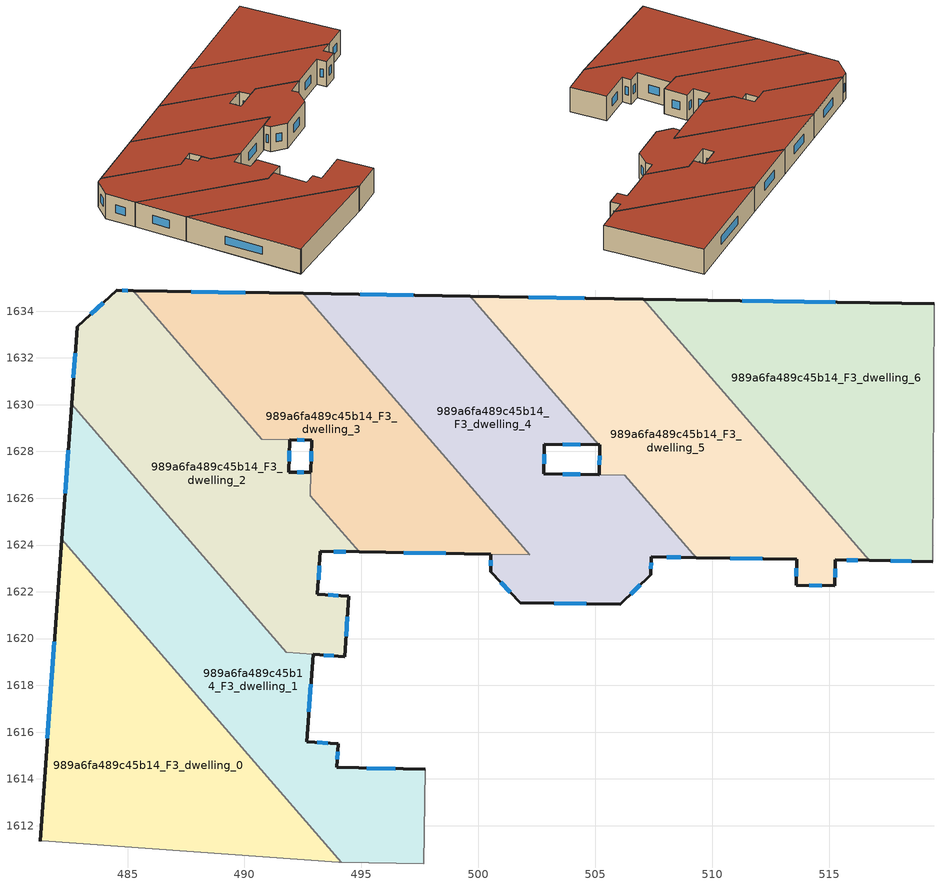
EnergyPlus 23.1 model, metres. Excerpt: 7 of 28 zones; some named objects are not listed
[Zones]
989a6fa489c45b14_F3_dwelling_0
 floor to 989a6fa489c45b14_F2_dwelling_0 (EU_floor_Construction): 482.19,1624.25 494.14,1610.43 494.04,1610.43 481.33,1611.36 481.26,1611.34 z9
 wall outside (EU_wall_Construction): 482.19,1624.25 481.26,1611.34 z9:12
 wall adiabatic (EU_wall_Construction): 481.26,1611.34 481.33,1611.36 494.04,1610.43 494.14,1610.43 z9:12
 wall to 989a6fa489c45b14_F3_dwelling_1 (EU_wall_Construction): 494.14,1610.43 482.19,1624.25 z9:12
 window (EU_Window_Construction): 481.87,1619.86 481.57,1615.73 z10.02:10.98
 roof outside (EU_roof_Construction): 494.14,1610.43 482.19,1624.25 481.26,1611.34 481.33,1611.36 494.04,1610.43 z12
989a6fa489c45b14_F3_dwelling_1
 floor to 989a6fa489c45b14_F2_dwelling_1 (EU_floor_Construction): 492.94,1619.33 492.66,1615.59 494.01,1615.49 493.94,1614.49 497.74,1614.41 497.67,1610.38 494.14,1610.43 482.19,1624.25 482.6,1630.02 491.78,1619.41 z9
 wall outside (EU_wall_Construction): 497.74,1614.41 493.94,1614.49 494.01,1615.49 492.66,1615.59 492.94,1619.33 / 482.6,1630.02 482.19,1624.25 z9:12
 wall adiabatic (EU_wall_Construction): 494.14,1610.43 497.67,1610.38 497.74,1614.41 z9:12
 wall to 989a6fa489c45b14_F3_dwelling_2 (EU_wall_Construction): 492.94,1619.33 491.78,1619.41 482.61,1630.02 z9:12
 window (EU_Window_Construction): 493.55,1615.53 493.12,1615.56 / 493.96,1614.83 493.99,1615.15 / 496.44,1614.44 495.23,1614.46 / 482.46,1628.05 482.33,1626.21 / 492.76,1616.86 492.84,1618.05 z10.02:10.98
 roof outside (EU_roof_Construction): 497.67,1610.38 497.74,1614.41 493.94,1614.49 494.01,1615.49 492.66,1615.59 492.94,1619.33 491.78,1619.41 482.6,1630.02 482.19,1624.25 494.14,1610.43 z12
989a6fa489c45b14_F3_dwelling_2
 floor to 989a6fa489c45b14_F2_dwelling_2 (EU_floor_Construction): 491.93,1628.5 491.9,1627.12 491.95,1627.12 492.84,1627.1 492.82,1626.11 494.9,1623.7 493.25,1623.73 493.12,1621.9 494.46,1621.8 494.28,1619.23 491.78,1619.41 482.6,1630.02 482.84,1633.34 484.55,1634.89 485.24,1634.88 490.74,1628.52 z9
 wall outside (EU_wall_Construction): 485.24,1634.88 484.55,1634.89 482.84,1633.34 482.6,1630.02 / 492.84,1627.1 491.95,1627.12 491.9,1627.12 491.93,1628.5 / 492.94,1619.33 494.28,1619.23 494.46,1621.8 493.12,1621.9 493.25,1623.73 494.9,1623.7 z9:12
 wall to 989a6fa489c45b14_F3_dwelling_3 (EU_wall_Construction): 494.9,1623.7 492.82,1626.11 492.84,1627.1 / 490.74,1628.52 485.24,1634.88 / 491.93,1628.5 490.74,1628.51 z9:12
 window (EU_Window_Construction): 482.76,1632.21 482.69,1631.15 / 483.97,1634.36 483.42,1633.87 / 485,1634.88 484.78,1634.88 / 491.91,1627.59 491.92,1628.03 / 492.54,1627.11 492.25,1627.11 / 493.81,1623.72 494.34,1623.71 / 493.17,1622.52 493.21,1623.11 / 494.01,1621.83 493.58,1621.86 / 494.34,1620.1 494.4,1620.93 / 493.4,1619.29 493.82,1619.26 z10.02:10.98
 roof outside (EU_roof_Construction): 494.28,1619.23 494.46,1621.8 493.12,1621.9 493.25,1623.73 494.9,1623.7 492.82,1626.11 492.84,1627.1 491.95,1627.12 491.9,1627.12 491.93,1628.5 490.74,1628.52 485.24,1634.88 484.55,1634.89 482.84,1633.34 482.6,1630.02 491.78,1619.41 z12
989a6fa489c45b14_F3_dwelling_3
 floor to 989a6fa489c45b14_F2_dwelling_3 (EU_floor_Construction): 492.52,1634.76 502.19,1623.58 500.53,1623.61 494.9,1623.7 492.82,1626.11 492.87,1628.48 491.93,1628.5 490.74,1628.52 485.24,1634.88 z9
 wall outside (EU_wall_Construction): 491.93,1628.5 492.87,1628.48 492.84,1627.1 / 492.52,1634.76 485.24,1634.88 / 494.9,1623.7 500.53,1623.61 z9:12
 wall to 989a6fa489c45b14_F3_dwelling_4 (EU_wall_Construction): 500.53,1623.61 502.19,1623.58 492.52,1634.76 z9:12
 window (EU_Window_Construction): 492.25,1628.49 492.55,1628.49 / 490.04,1634.8 487.72,1634.84 / 496.82,1623.67 498.61,1623.64 / 492.86,1628.01 492.85,1627.57 z10.02:10.98
 roof outside (EU_roof_Construction): 502.19,1623.58 492.52,1634.76 485.24,1634.88 490.74,1628.52 491.93,1628.5 492.87,1628.48 492.82,1626.11 494.9,1623.7 500.53,1623.61 z12
989a6fa489c45b14_F3_dwelling_4
 floor to 989a6fa489c45b14_F2_dwelling_4 (EU_floor_Construction): 505.15,1628.28 502.82,1628.32 502.8,1627.04 506.26,1626.99 509.31,1623.46 507.39,1623.5 507.38,1622.74 506.06,1621.46 501.8,1621.53 500.52,1622.86 500.53,1623.61 502.19,1623.58 492.52,1634.76 499.65,1634.64 z9
 wall outside (EU_wall_Construction): 500.53,1623.61 500.53,1622.86 501.8,1621.53 506.06,1621.46 507.38,1622.74 507.39,1623.5 509.31,1623.46 / 499.65,1634.64 492.52,1634.76 / 505.17,1627.01 502.8,1627.04 502.82,1628.32 505.15,1628.28 z9:12
 wall to 989a6fa489c45b14_F3_dwelling_5 (EU_wall_Construction): 505.15,1628.28 499.65,1634.64 / 506.26,1626.99 505.17,1627.01 / 509.31,1623.46 506.27,1626.99 z9:12
 window (EU_Window_Construction): 508.05,1623.49 508.66,1623.47 / 507.38,1622.99 507.39,1623.24 / 506.51,1621.9 506.93,1622.3 / 503.25,1621.51 504.61,1621.49 / 500.96,1622.4 501.36,1621.98 / 500.53,1623.35 500.53,1623.11 / 497.22,1634.68 494.95,1634.72 / 503.61,1628.3 504.36,1628.29 / 502.81,1627.48 502.81,1627.88 / 504.36,1627.02 503.61,1627.03 z10.02:10.98
 roof outside (EU_roof_Construction): 509.31,1623.46 506.26,1626.99 502.8,1627.04 502.82,1628.32 505.15,1628.28 499.65,1634.64 492.52,1634.76 502.19,1623.58 500.53,1623.61 500.52,1622.86 501.8,1621.53 506.06,1621.46 507.38,1622.74 507.39,1623.5 z12
989a6fa489c45b14_F3_dwelling_5
 floor to 989a6fa489c45b14_F2_dwelling_5 (EU_floor_Construction): 507.05,1634.52 516.72,1623.34 515.26,1623.36 515.24,1622.25 513.58,1622.28 513.6,1623.39 509.31,1623.46 506.27,1626.99 505.17,1627.01 505.19,1628.23 505.19,1628.28 505.15,1628.28 499.65,1634.64 z9
 wall outside (EU_wall_Construction): 505.15,1628.28 505.19,1628.28 505.19,1628.23 505.17,1627.01 / 507.05,1634.52 499.65,1634.64 / 509.31,1623.46 513.6,1623.39 513.58,1622.28 515.24,1622.25 515.26,1623.36 516.72,1623.34 z9:12
 wall to 989a6fa489c45b14_F3_dwelling_6 (EU_wall_Construction): 516.72,1623.34 507.05,1634.52 z9:12
 window (EU_Window_Construction): 504.53,1634.56 502.17,1634.6 / 515.76,1623.35 516.22,1623.35 / 515.25,1622.63 515.26,1622.98 / 514.15,1622.27 514.68,1622.26 / 513.6,1623.02 513.59,1622.66 / 510.77,1623.44 512.14,1623.42 / 505.18,1627.81 505.18,1627.42 z10.02:10.98
 roof outside (EU_roof_Construction): 516.72,1623.34 507.05,1634.52 499.65,1634.64 505.15,1628.28 505.19,1628.28 505.19,1628.23 505.17,1627.01 506.26,1626.99 509.31,1623.46 513.6,1623.39 513.58,1622.28 515.24,1622.25 515.26,1623.36 z12
989a6fa489c45b14_F3_dwelling_6
 floor to 989a6fa489c45b14_F2_dwelling_6 (EU_floor_Construction): 519.48,1634.31 519.42,1623.29 516.72,1623.34 507.05,1634.52 z9
 wall outside (EU_wall_Construction): 519.48,1634.31 507.05,1634.52 / 516.72,1623.34 519.43,1623.29 z9:12
 wall adiabatic (EU_wall_Construction): 519.43,1623.29 519.48,1634.31 z9:12
 window (EU_Window_Construction): 515.25,1634.38 511.28,1634.45 / 517.64,1623.32 518.5,1623.31 z10.02:10.98
 roof outside (EU_roof_Construction): 519.43,1623.29 519.48,1634.31 507.05,1634.52 516.72,1623.34 z12
[Building]
EU S2 Campaign: North Axis=0; Terrain=City; Solar Distribution=FullExterior
[Site:Location]
Vienna: Latitude=48; Longitude=16.5; Time Zone=1; Elevation=183
[SizingPeriod:WeatherFileDays]
AnnualSizingPeriod: Begin Month=1; Begin Day of Month=1; End Month=12; End Day of Month=31; Day of Week for Start Day=Monday; Use Weather File Daylight Saving Period=No; Use Weather File Rain and Snow Indicators=No
[MATERIAL]
EU_InternalMass_Material: Roughness=MediumRough; Thickness=0.1; Conductivity=1; Density=1800; Specific Heat=900; Thermal Absorptance=0.9; Solar Absorptance=0.7; Visible Absorptance=0.7
[MATERIAL:NOMASS] Roughness=MediumRough; Thermal Absorptance=0.9; Solar Absorptance=0.7; Visible Absorptance=0.7
Name | Thermal Resistance
EU_wall_NoMass | 0.942466
EU_roof_NoMass | 0.551687
EU_floor_NoMass | 0.66527
[WINDOWMATERIAL:SIMPLEGLAZINGSYSTEM]
EU_Window_SimpleGlazing: UFactor=2.03367; Solar Heat Gain Coefficient=0.65; Visible Transmittance=0.65
[CONSTRUCTION]
EU_wall_Construction: EU_wall_NoMass
EU_roof_Construction: EU_roof_NoMass
EU_floor_Construction: EU_floor_NoMass
EU_Window_Construction: EU_Window_SimpleGlazing
EU_InternalMass_Construction: EU_InternalMass_Material
[ZONE] Type=1; Multiplier=1; Ceiling Height=autocalculate; Floor Area=autocalculate; Part of Total Floor Area=Yes
Name | Volume
989a6fa489c45b14_F3_dwelling_0 | 250.21
989a6fa489c45b14_F3_dwelling_1 | 256.893
989a6fa489c45b14_F3_dwelling_2 | 247.326
989a6fa489c45b14_F3_dwelling_3 | 233.211
989a6fa489c45b14_F3_dwelling_4 | 261.598
989a6fa489c45b14_F3_dwelling_5 | 252.271
989a6fa489c45b14_F3_dwelling_6 | 250.237
[INTERNALMASS] Construction=EU_InternalMass_Construction
Name | Zone or ZoneList | Surface Area
989a6fa489c45b14_F3_dwelling_0_EU_InternalMass | 989a6fa489c45b14_F3_dwelling_0 | 83.4035
989a6fa489c45b14_F3_dwelling_1_EU_InternalMass | 989a6fa489c45b14_F3_dwelling_1 | 85.6302
989a6fa489c45b14_F3_dwelling_2_EU_InternalMass | 989a6fa489c45b14_F3_dwelling_2 | 82.4391
989a6fa489c45b14_F3_dwelling_3_EU_InternalMass | 989a6fa489c45b14_F3_dwelling_3 | 77.7355
989a6fa489c45b14_F3_dwelling_4_EU_InternalMass | 989a6fa489c45b14_F3_dwelling_4 | 87.2039
989a6fa489c45b14_F3_dwelling_5_EU_InternalMass | 989a6fa489c45b14_F3_dwelling_5 | 84.0894
989a6fa489c45b14_F3_dwelling_6_EU_InternalMass | 989a6fa489c45b14_F3_dwelling_6 | 83.4124
[OTHEREQUIPMENT] Fuel Type=Electricity; Design Level Calculation Method=Watts/Area; Power per Zone Floor Area=1; Fraction Latent=0; Fraction Radiant=0; Fraction Lost=0; Carbon Dioxide Generation Rate=0; EndUse Subcategory=EU_Step8_InternalGains
Name | Zone or ZoneList or Space or SpaceList | Schedule
EU_Step8_InternalGain_989a6fa489c45b14_F3_dwelling_0_f000 | 989a6fa489c45b14_F3_dwelling_0 | EU_Step8_GainSchedule_989a6fa489c45b14_F3_dwelling_0_f000
EU_Step8_InternalGain_989a6fa489c45b14_F3_dwelling_1_f000 | 989a6fa489c45b14_F3_dwelling_1 | EU_Step8_GainSchedule_989a6fa489c45b14_F3_dwelling_1_f000
EU_Step8_InternalGain_989a6fa489c45b14_F3_dwelling_2_f000 | 989a6fa489c45b14_F3_dwelling_2 | EU_Step8_GainSchedule_989a6fa489c45b14_F3_dwelling_2_f000
EU_Step8_InternalGain_989a6fa489c45b14_F3_dwelling_3_f000 | 989a6fa489c45b14_F3_dwelling_3 | EU_Step8_GainSchedule_989a6fa489c45b14_F3_dwelling_3_f000
EU_Step8_InternalGain_989a6fa489c45b14_F3_dwelling_4_f000 | 989a6fa489c45b14_F3_dwelling_4 | EU_Step8_GainSchedule_989a6fa489c45b14_F3_dwelling_4_f000
EU_Step8_InternalGain_989a6fa489c45b14_F3_dwelling_5_f000 | 989a6fa489c45b14_F3_dwelling_5 | EU_Step8_GainSchedule_989a6fa489c45b14_F3_dwelling_5_f000
EU_Step8_InternalGain_989a6fa489c45b14_F3_dwelling_6_f000 | 989a6fa489c45b14_F3_dwelling_6 | EU_Step8_GainSchedule_989a6fa489c45b14_F3_dwelling_6_f000
[ZONEVENTILATION:DESIGNFLOWRATE] Schedule=EU_AlwaysOn; Design Flow Rate Calculation Method=AirChanges/Hour; Air Changes per Hour=0.530523; Ventilation Type=Natural; Fan Pressure Rise=0; Fan Total Efficiency=1; Constant Term Coefficient=1; Temperature Term Coefficient=0; Velocity Term Coefficient=0; Velocity Squared Term Coefficient=0; Minimum Indoor Temperature=-100; Maximum Indoor Temperature=100; Delta Temperature=-100; Minimum Outdoor Temperature=-100; Maximum Outdoor Temperature=100; Maximum Wind Speed=40
Name | Zone or ZoneList or Space or SpaceList
EU_ConstantAir_989a6fa489c45b14_F3_dwelling_0 | 989a6fa489c45b14_F3_dwelling_0
EU_ConstantAir_989a6fa489c45b14_F3_dwelling_1 | 989a6fa489c45b14_F3_dwelling_1
EU_ConstantAir_989a6fa489c45b14_F3_dwelling_2 | 989a6fa489c45b14_F3_dwelling_2
EU_ConstantAir_989a6fa489c45b14_F3_dwelling_3 | 989a6fa489c45b14_F3_dwelling_3
EU_ConstantAir_989a6fa489c45b14_F3_dwelling_4 | 989a6fa489c45b14_F3_dwelling_4
EU_ConstantAir_989a6fa489c45b14_F3_dwelling_5 | 989a6fa489c45b14_F3_dwelling_5
EU_ConstantAir_989a6fa489c45b14_F3_dwelling_6 | 989a6fa489c45b14_F3_dwelling_6
[HVACTEMPLATE:ZONE:IDEALLOADSAIRSYSTEM] System Availability Schedule=EU_AlwaysOn; Maximum Heating Supply Air Temperature=50; Minimum Cooling Supply Air Temperature=13; Maximum Heating Supply Air Humidity Ratio=0.0156; Minimum Cooling Supply Air Humidity Ratio=0.0077; Heating Limit=NoLimit; Cooling Limit=NoLimit; Heating Availability Schedule=EU_AlwaysOn; Cooling Availability Schedule=EU_CoolingOff; Dehumidification Control Type=ConstantSensibleHeatRatio; Cooling Sensible Heat Ratio=0.7; Dehumidification Setpoint=60; Humidification Control Type=None; Humidification Setpoint=30; Outdoor Air Method=None; Outdoor Air Flow Rate per Person=0.00944; Outdoor Air Flow Rate per Zone Floor Area=0; Outdoor Air Flow Rate per Zone=0; Demand Controlled Ventilation Type=None; Outdoor Air Economizer Type=NoEconomizer; Heat Recovery Type=None; Sensible Heat Recovery Effectiveness=0.7; Latent Heat Recovery Effectiveness=0.65
Name | Template Thermostat
989a6fa489c45b14_F3_dwelling_0 | EU_HeatOnly_989a6fa489c45b14_F3_dwelling_0
989a6fa489c45b14_F3_dwelling_1 | EU_HeatOnly_989a6fa489c45b14_F3_dwelling_1
989a6fa489c45b14_F3_dwelling_2 | EU_HeatOnly_989a6fa489c45b14_F3_dwelling_2
989a6fa489c45b14_F3_dwelling_3 | EU_HeatOnly_989a6fa489c45b14_F3_dwelling_3
989a6fa489c45b14_F3_dwelling_4 | EU_HeatOnly_989a6fa489c45b14_F3_dwelling_4
989a6fa489c45b14_F3_dwelling_5 | EU_HeatOnly_989a6fa489c45b14_F3_dwelling_5
989a6fa489c45b14_F3_dwelling_6 | EU_HeatOnly_989a6fa489c45b14_F3_dwelling_6
[SIZING:ZONE] Zone Cooling Design Supply Air Temperature Input Method=SupplyAirTemperature; Zone Cooling Design Supply Air Temperature=13; Zone Heating Design Supply Air Temperature Input Method=SupplyAirTemperature; Zone Heating Design Supply Air Temperature=50; Zone Cooling Design Supply Air Humidity Ratio=0.008; Zone Heating Design Supply Air Humidity Ratio=0.008; Cooling Design Air Flow Method=DesignDay; Cooling Design Air Flow Rate=0; Cooling Minimum Air Flow per Zone Floor Area=0.000762; Cooling Minimum Air Flow=0; Cooling Minimum Air Flow Fraction=0.2; Heating Design Air Flow Method=DesignDay; Heating Design Air Flow Rate=0; Heating Maximum Air Flow per Zone Floor Area=0.002032; Heating Maximum Air Flow=0.141576; Heating Maximum Air Flow Fraction=0.3; Account for Dedicated Outdoor Air System=No; Dedicated Outdoor Air System Control Strategy=NeutralSupplyAir; Dedicated Outdoor Air Low Setpoint Temperature for Design=autosize; Dedicated Outdoor Air High Setpoint Temperature for Design=autosize; Zone Load Sizing Method=Sensible Load Only No Latent Load; Zone Latent Cooling Design Supply Air Humidity Ratio Input Method=HumidityRatioDifference; Zone Cooling Design Supply Air Humidity Ratio Difference=0.005; Zone Latent Heating Design Supply Air Humidity Ratio Input Method=HumidityRatioDifference; Zone Humidification Design Supply Air Humidity Ratio Difference=0.005
989a6fa489c45b14_F3_dwelling_0; 989a6fa489c45b14_F3_dwelling_1; 989a6fa489c45b14_F3_dwelling_2; 989a6fa489c45b14_F3_dwelling_3; 989a6fa489c45b14_F3_dwelling_4; 989a6fa489c45b14_F3_dwelling_5; 989a6fa489c45b14_F3_dwelling_6
[SCHEDULE:CONSTANT]
Name | Hourly Value
EU_AlwaysOn | 1
EU_CoolingOff | 0
[SCHEDULE:FILE] Column Number=1; Rows to Skip at Top=0; Number of Hours of Data=8760; Column Separator=Comma; Interpolate to Timestep=No; Minutes per Item=60; Adjust Schedule for Daylight Savings=Yes
Name | File
EU_Step8_GainSchedule_989a6fa489c45b14_F3_dwelling_0_f000 | ../../schedules/989a6fa489c45b14/989a6fa489c45b14_F3_dwelling_0_f000_gain.csv
EU_Step8_GainSchedule_989a6fa489c45b14_F3_dwelling_1_f000 | ../../schedules/989a6fa489c45b14/989a6fa489c45b14_F3_dwelling_1_f000_gain.csv
EU_Step8_GainSchedule_989a6fa489c45b14_F3_dwelling_2_f000 | ../../schedules/989a6fa489c45b14/989a6fa489c45b14_F3_dwelling_2_f000_gain.csv
EU_Step8_GainSchedule_989a6fa489c45b14_F3_dwelling_3_f000 | ../../schedules/989a6fa489c45b14/989a6fa489c45b14_F3_dwelling_3_f000_gain.csv
EU_Step8_GainSchedule_989a6fa489c45b14_F3_dwelling_4_f000 | ../../schedules/989a6fa489c45b14/989a6fa489c45b14_F3_dwelling_4_f000_gain.csv
EU_Step8_GainSchedule_989a6fa489c45b14_F3_dwelling_5_f000 | ../../schedules/989a6fa489c45b14/989a6fa489c45b14_F3_dwelling_5_f000_gain.csv
EU_Step8_GainSchedule_989a6fa489c45b14_F3_dwelling_6_f000 | ../../schedules/989a6fa489c45b14/989a6fa489c45b14_F3_dwelling_6_f000_gain.csv
